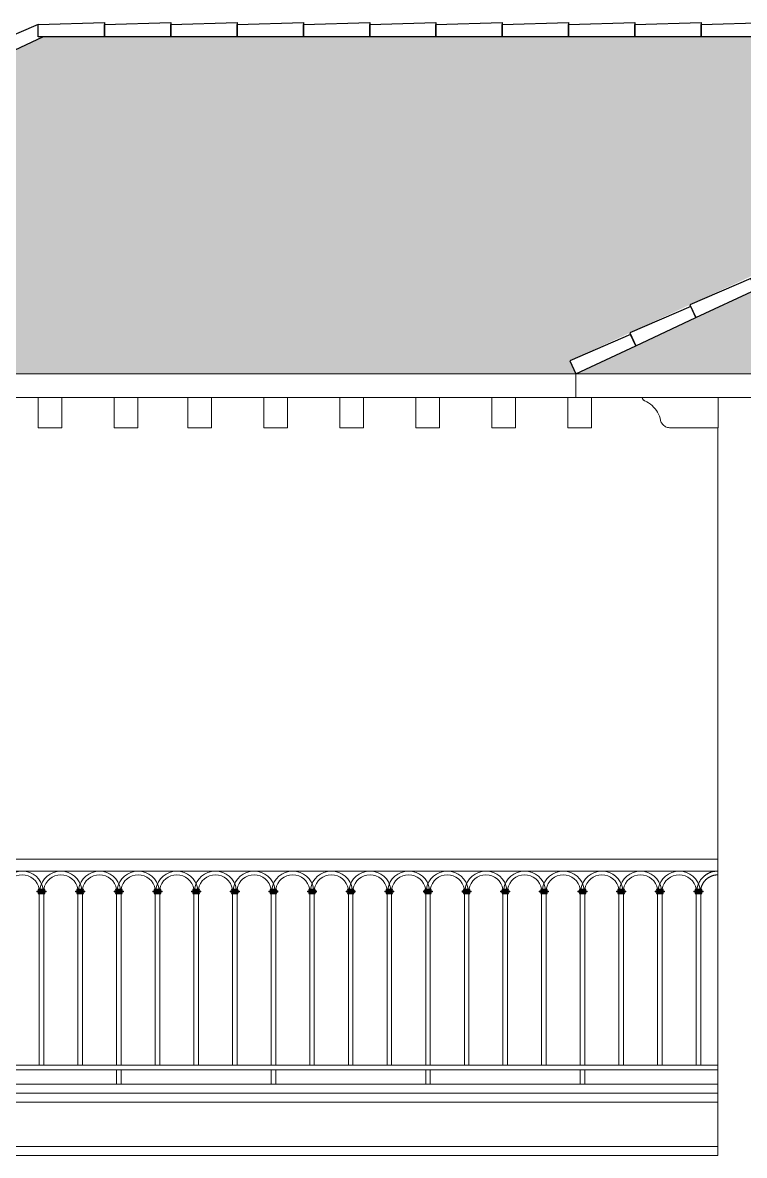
# Model space of a CAD drawing. Header units: millimetres. Extents: x 33748 to 451939, y -263262 to 62681.
# Drawn here: x 320204 to 323251, y -16947 to -12165 of the extents above; entities that cross this region are included whole.
import ezdxf
from ezdxf.xclip import XClip

# ---------------------------------------------------------------- set-up
doc = ezdxf.new("R2010")
doc.units = ezdxf.units.MM
doc.layers.add('-HATCH', color=8, linetype='Continuous', lineweight=5)
doc.layers.add('-LINE1', color=7, linetype='Continuous', lineweight=18)
doc.layers.add('-HATCH CONCRETE', color=54, linetype='Continuous')
doc.layers.add('13. NET HATCH', color=252, linetype='Continuous')

# ---------------------------------------------------------------- blocks, each defined once
blk = doc.blocks.new('lancan')
for p, q in [((-1.1, 988.8), (6547.2, 988.8)), ((-1.1, 938.8), (6547.2, 938.8)), ((2280.8, 863), (2280.8, 861)), ((2280.8, 863), (2284.8, 863)), ((2280.8, 861), (2283.2, 861)), ((2283.2, 861), (2283.2, 859)), ((2283.2, 861), (2284.8, 861)), ((2284.8, 863), (2304, 863)), ((2304, 861), (2284.8, 861)), ((2304, 863), (2308, 863)), ((2304, 861), (2305.6, 861)), ((2305.6, 859), (2305.6, 861)), ((2305.6, 861), (2308, 861)), ((2308, 861), (2308, 863)), ((2444, 863), (2444, 861)), ((2444, 863), (2448, 863)), ((2444, 861), (2446.4, 861)), ((2446.4, 861), (2446.4, 859)), ((2446.4, 861), (2448, 861)), ((2448, 863), (2467.2, 863)), ((2467.2, 861), (2448, 861)), ((2467.2, 863), (2471.2, 863)), ((2467.2, 861), (2468.8, 861)), ((2468.8, 859), (2468.8, 861)), ((2468.8, 861), (2471.2, 861)), ((2471.2, 861), (2471.2, 863)), ((2607.2, 863), (2607.2, 861)), ((2607.2, 863), (2611.2, 863)), ((2607.2, 861), (2609.6, 861)), ((2609.6, 861), (2609.6, 859)), ((2609.6, 861), (2611.2, 861)), ((2611.2, 863), (2630.4, 863)), ((2630.4, 861), (2611.2, 861)), ((2630.4, 863), (2634.4, 863)), ((2630.4, 861), (2632, 861)), ((2632, 859), (2632, 861)), ((2632, 861), (2634.4, 861)), ((2634.4, 861), (2634.4, 863)), ((2770.4, 863), (2770.4, 861)), ((2770.4, 863), (2774.4, 863)), ((2770.4, 861), (2772.8, 861)), ((2772.8, 861), (2772.8, 859)), ((2772.8, 861), (2774.4, 861)), ((2774.4, 863), (2793.6, 863)), ((2793.6, 861), (2774.4, 861)), ((2793.6, 863), (2797.6, 863)), ((2793.6, 861), (2795.2, 861)), ((2795.2, 859), (2795.2, 861)), ((2795.2, 861), (2797.6, 861)), ((2797.6, 861), (2797.6, 863)), ((2933.6, 863), (2933.6, 861)), ((2933.6, 863), (2937.6, 863)), ((2933.6, 861), (2936, 861)), ((2936, 861), (2936, 859)), ((2936, 861), (2937.6, 861)), ((2937.6, 863), (2956.8, 863)), ((2956.8, 861), (2937.6, 861)), ((2956.8, 863), (2960.8, 863)), ((2956.8, 861), (2958.4, 861)), ((2958.4, 859), (2958.4, 861)), ((2958.4, 861), (2960.8, 861)), ((2960.8, 861), (2960.8, 863)), ((3096.8, 863), (3096.8, 861)), ((3096.8, 863), (3100.8, 863)), ((3096.8, 861), (3099.2, 861)), ((3099.2, 861), (3099.2, 859)), ((3099.2, 861), (3100.8, 861)), ((3100.8, 863), (3120, 863)), ((3120, 861), (3100.8, 861)), ((3120, 863), (3124, 863)), ((3120, 861), (3121.6, 861)), ((3121.6, 859), (3121.6, 861)), ((3121.6, 861), (3124, 861)), ((3124, 861), (3124, 863)), ((3260, 863), (3260, 861)), ((3260, 863), (3264, 863)), ((3260, 861), (3262.4, 861)), ((3262.4, 861), (3262.4, 859)), ((3262.4, 861), (3264, 861)), ((3264, 863), (3283.2, 863)), ((3283.2, 861), (3264, 861)), ((3283.2, 863), (3287.2, 863)), ((3283.2, 861), (3284.8, 861)), ((3284.8, 859), (3284.8, 861)), ((3284.8, 861), (3287.2, 861)), ((3287.2, 861), (3287.2, 863)), ((3423.2, 863), (3423.2, 861)), ((3423.2, 863), (3427.2, 863)), ((3423.2, 861), (3425.6, 861)), ((3425.6, 861), (3425.6, 859)), ((3425.6, 861), (3427.2, 861)), ((3427.2, 863), (3446.4, 863)), ((3446.4, 861), (3427.2, 861)), ((3446.4, 863), (3450.4, 863)), ((3446.4, 861), (3448, 861)), ((3448, 859), (3448, 861)), ((3448, 861), (3450.4, 861)), ((3450.4, 861), (3450.4, 863)), ((3586.4, 863), (3586.4, 861)), ((3586.4, 863), (3590.4, 863)), ((3586.4, 861), (3588.8, 861)), ((3588.8, 861), (3588.8, 859)), ((3588.8, 861), (3590.4, 861)), ((3590.4, 863), (3609.6, 863)), ((3609.6, 861), (3590.4, 861)), ((3609.6, 863), (3613.6, 863)), ((3609.6, 861), (3611.2, 861)), ((3611.2, 859), (3611.2, 861)), ((3611.2, 861), (3613.6, 861)), ((3613.6, 861), (3613.6, 863)), ((3749.6, 863), (3749.6, 861)), ((3749.6, 863), (3753.6, 863)), ((3749.6, 861), (3752, 861)), ((3752, 861), (3752, 859)), ((3752, 861), (3753.6, 861)), ((3753.6, 863), (3772.8, 863)), ((3772.8, 861), (3753.6, 861)), ((3772.8, 863), (3776.8, 863)), ((3772.8, 861), (3774.4, 861)), ((3774.4, 859), (3774.4, 861)), ((3774.4, 861), (3776.8, 861)), ((3776.8, 861), (3776.8, 863)), ((3912.8, 863), (3912.8, 861)), ((3912.8, 863), (3916.8, 863)), ((3912.8, 861), (3915.2, 861)), ((3915.2, 861), (3915.2, 859)), ((3915.2, 861), (3916.8, 861)), ((3916.8, 863), (3936, 863)), ((3936, 861), (3916.8, 861)), ((3936, 863), (3940, 863)), ((3936, 861), (3937.6, 861)), ((3937.6, 859), (3937.6, 861)), ((3937.6, 861), (3940, 861)), ((3940, 861), (3940, 863)), ((4076, 863), (4076, 861)), ((4076, 863), (4080, 863)), ((4076, 861), (4078.4, 861)), ((4078.4, 861), (4078.4, 859)), ((4078.4, 861), (4080, 861)), ((4080, 863), (4099.2, 863)), ((4099.2, 861), (4080, 861)), ((4099.2, 863), (4103.2, 863)), ((4099.2, 861), (4100.8, 861)), ((4100.8, 859), (4100.8, 861)), ((4100.8, 861), (4103.2, 861)), ((4103.2, 861), (4103.2, 863)), ((4239.2, 863), (4239.2, 861)), ((4239.2, 863), (4243.2, 863)), ((4239.2, 861), (4241.6, 861)), ((4241.6, 861), (4241.6, 859)), ((4241.6, 861), (4243.2, 861)), ((4243.2, 863), (4262.4, 863)), ((4262.4, 861), (4243.2, 861)), ((4262.4, 863), (4266.4, 863)), ((4262.4, 861), (4264, 861)), ((4264, 859), (4264, 861)), ((4264, 861), (4266.4, 861)), ((4266.4, 861), (4266.4, 863)), ((4402.4, 863), (4402.4, 861)), ((4402.4, 863), (4406.4, 863)), ((4402.4, 861), (4404.8, 861)), ((4404.8, 861), (4404.8, 859)), ((4404.8, 861), (4406.4, 861)), ((4406.4, 863), (4425.6, 863)), ((4425.6, 861), (4406.4, 861)), ((4425.6, 863), (4429.5, 863)), ((4425.6, 861), (4427.1, 861)), ((4427.1, 859), (4427.1, 861)), ((4427.1, 861), (4429.5, 861)), ((4429.5, 861), (4429.5, 863)), ((4565.6, 863), (4565.6, 861)), ((4565.6, 863), (4569.6, 863)), ((4565.6, 861), (4568, 861)), ((4568, 861), (4568, 859)), ((4568, 861), (4569.6, 861)), ((4569.6, 863), (4588.8, 863)), ((4588.8, 861), (4569.6, 861)), ((4588.8, 863), (4592.7, 863)), ((4588.8, 861), (4590.3, 861)), ((4590.3, 859), (4590.3, 861)), ((4590.3, 861), (4592.7, 861)), ((4592.7, 861), (4592.7, 863)), ((4728.8, 863), (4728.8, 861)), ((4728.8, 863), (4732.8, 863)), ((4728.8, 861), (4731.2, 861)), ((4731.2, 861), (4731.2, 859)), ((4731.2, 861), (4732.8, 861)), ((4732.8, 863), (4752, 863)), ((4752, 861), (4732.8, 861)), ((4752, 863), (4755.9, 863)), ((4752, 861), (4753.5, 861)), ((4753.5, 859), (4753.5, 861)), ((4753.5, 861), (4755.9, 861)), ((4755.9, 861), (4755.9, 863)), ((4892, 863), (4892, 861)), ((4892, 863), (4896, 863)), ((4892, 861), (4894.4, 861)), ((4894.4, 861), (4894.4, 859)), ((4894.4, 861), (4896, 861)), ((4896, 863), (4915.2, 863)), ((4915.2, 861), (4896, 861)), ((4915.2, 863), (4919.1, 863)), ((4915.2, 861), (4916.7, 861)), ((4916.7, 859), (4916.7, 861)), ((4916.7, 861), (4919.1, 861)), ((4919.1, 861), (4919.1, 863)), ((5055.2, 863), (5055.2, 861)), ((5055.2, 863), (5059.2, 863)), ((5055.2, 861), (5057.6, 861)), ((5057.6, 861), (5057.6, 859)), ((5057.6, 861), (5059.2, 861)), ((5059.2, 863), (5078.4, 863)), ((5078.4, 861), (5059.2, 861)), ((5078.4, 863), (5082.3, 863)), ((5078.4, 861), (5079.9, 861)), ((5079.9, 859), (5079.9, 861)), ((5079.9, 861), (5082.3, 861)), ((5082.3, 861), (5082.3, 863)), ((2283.2, 859), (2274.9, 854)), ((2274.9, 854), (2274.9, 852)), ((2284.8, 854), (2274.9, 854)), ((2274.9, 852), (2283.2, 846.9)), ((2284.8, 852), (2274.9, 852)), ((2280.8, 844.9), (2280.8, 842.9)), ((2280.8, 844.9), (2283.2, 844.9)), ((2280.8, 842.9), (2284.8, 842.9)), ((2283.2, 859), (2305.6, 859)), ((2283.2, 846.9), (2283.2, 844.9)), ((2283.2, 846.9), (2305.6, 846.9)), ((2283.2, 844.9), (2284.8, 844.9)), ((2284.8, 852), (2284.8, 854)), ((2284.8, 854), (2304, 854)), ((2284.8, 852), (2304, 852)), ((2304, 844.9), (2284.8, 844.9)), ((2284.8, 120), (2284.8, 842.9)), ((2284.8, 842.9), (2304, 842.9)), ((2304, 854), (2304, 852)), ((2304, 854), (2313.8, 854)), ((2304, 852), (2313.8, 852)), ((2304, 844.9), (2305.6, 844.9)), ((2304, 842.9), (2304, 120)), ((2304, 842.9), (2308, 842.9)), ((2313.8, 854), (2305.6, 859)), ((2305.6, 846.9), (2313.8, 852)), ((2305.6, 844.9), (2305.6, 846.9)), ((2305.6, 844.9), (2308, 844.9)), ((2308, 842.9), (2308, 844.9)), ((2313.8, 852), (2313.8, 854)), ((2446.4, 859), (2438.1, 854)), ((2438.1, 854), (2438.1, 852)), ((2448, 854), (2438.1, 854)), ((2438.1, 852), (2446.4, 846.9)), ((2448, 852), (2438.1, 852)), ((2444, 844.9), (2444, 842.9)), ((2444, 844.9), (2446.4, 844.9)), ((2444, 842.9), (2448, 842.9)), ((2446.4, 859), (2468.8, 859)), ((2446.4, 846.9), (2446.4, 844.9)), ((2446.4, 846.9), (2468.8, 846.9)), ((2446.4, 844.9), (2448, 844.9)), ((2448, 852), (2448, 854)), ((2448, 854), (2467.2, 854)), ((2448, 852), (2467.2, 852)), ((2467.2, 844.9), (2448, 844.9)), ((2448, 120), (2448, 842.9)), ((2448, 842.9), (2467.2, 842.9)), ((2467.2, 854), (2467.2, 852)), ((2467.2, 854), (2477, 854)), ((2467.2, 852), (2477, 852)), ((2467.2, 844.9), (2468.8, 844.9)), ((2467.2, 842.9), (2467.2, 120)), ((2467.2, 842.9), (2471.2, 842.9)), ((2477, 854), (2468.8, 859)), ((2468.8, 846.9), (2477, 852)), ((2468.8, 844.9), (2468.8, 846.9)), ((2468.8, 844.9), (2471.2, 844.9)), ((2471.2, 842.9), (2471.2, 844.9)), ((2477, 852), (2477, 854)), ((2609.6, 859), (2601.3, 854)), ((2601.3, 854), (2601.3, 852)), ((2611.2, 854), (2601.3, 854)), ((2601.3, 852), (2609.6, 846.9)), ((2611.2, 852), (2601.3, 852)), ((2607.2, 844.9), (2607.2, 842.9)), ((2607.2, 844.9), (2609.6, 844.9)), ((2607.2, 842.9), (2611.2, 842.9)), ((2609.6, 859), (2632, 859)), ((2609.6, 846.9), (2609.6, 844.9)), ((2609.6, 846.9), (2632, 846.9)), ((2609.6, 844.9), (2611.2, 844.9)), ((2611.2, 852), (2611.2, 854)), ((2611.2, 854), (2630.4, 854)), ((2611.2, 852), (2630.4, 852)), ((2630.4, 844.9), (2611.2, 844.9)), ((2611.2, 120), (2611.2, 842.9)), ((2611.2, 842.9), (2630.4, 842.9)), ((2630.4, 854), (2630.4, 852)), ((2630.4, 854), (2640.2, 854)), ((2630.4, 852), (2640.2, 852)), ((2630.4, 844.9), (2632, 844.9)), ((2630.4, 842.9), (2630.4, 120)), ((2630.4, 842.9), (2634.4, 842.9)), ((2640.2, 854), (2632, 859)), ((2632, 846.9), (2640.2, 852)), ((2632, 844.9), (2632, 846.9)), ((2632, 844.9), (2634.4, 844.9)), ((2634.4, 842.9), (2634.4, 844.9)), ((2640.2, 852), (2640.2, 854)), ((2772.8, 859), (2764.5, 854)), ((2764.5, 854), (2764.5, 852)), ((2774.4, 854), (2764.5, 854)), ((2764.5, 852), (2772.8, 846.9)), ((2774.4, 852), (2764.5, 852)), ((2770.4, 844.9), (2770.4, 842.9)), ((2770.4, 844.9), (2772.8, 844.9)), ((2770.4, 842.9), (2774.4, 842.9)), ((2772.8, 859), (2795.2, 859)), ((2772.8, 846.9), (2772.8, 844.9)), ((2772.8, 846.9), (2795.2, 846.9)), ((2772.8, 844.9), (2774.4, 844.9)), ((2774.4, 852), (2774.4, 854)), ((2774.4, 854), (2793.6, 854)), ((2774.4, 852), (2793.6, 852)), ((2793.6, 844.9), (2774.4, 844.9)), ((2774.4, 120), (2774.4, 842.9)), ((2774.4, 842.9), (2793.6, 842.9)), ((2793.6, 854), (2793.6, 852)), ((2793.6, 854), (2803.4, 854)), ((2793.6, 852), (2803.4, 852)), ((2793.6, 844.9), (2795.2, 844.9)), ((2793.6, 842.9), (2793.6, 120)), ((2793.6, 842.9), (2797.6, 842.9)), ((2803.4, 854), (2795.2, 859)), ((2795.2, 846.9), (2803.4, 852)), ((2795.2, 844.9), (2795.2, 846.9)), ((2795.2, 844.9), (2797.6, 844.9)), ((2797.6, 842.9), (2797.6, 844.9)), ((2803.4, 852), (2803.4, 854)), ((2936, 859), (2927.7, 854)), ((2927.7, 854), (2927.7, 852)), ((2937.6, 854), (2927.7, 854)), ((2927.7, 852), (2936, 846.9)), ((2937.6, 852), (2927.7, 852)), ((2933.6, 844.9), (2933.6, 842.9)), ((2933.6, 844.9), (2936, 844.9)), ((2933.6, 842.9), (2937.6, 842.9)), ((2936, 859), (2958.4, 859)), ((2936, 846.9), (2936, 844.9)), ((2936, 846.9), (2958.4, 846.9)), ((2936, 844.9), (2937.6, 844.9)), ((2937.6, 852), (2937.6, 854)), ((2937.6, 854), (2956.8, 854)), ((2937.6, 852), (2956.8, 852)), ((2956.8, 844.9), (2937.6, 844.9)), ((2937.6, 120), (2937.6, 842.9)), ((2937.6, 842.9), (2956.8, 842.9)), ((2956.8, 854), (2956.8, 852)), ((2956.8, 854), (2966.6, 854)), ((2956.8, 852), (2966.6, 852)), ((2956.8, 844.9), (2958.4, 844.9)), ((2956.8, 842.9), (2956.8, 120)), ((2956.8, 842.9), (2960.8, 842.9)), ((2966.6, 854), (2958.4, 859)), ((2958.4, 846.9), (2966.6, 852)), ((2958.4, 844.9), (2958.4, 846.9)), ((2958.4, 844.9), (2960.8, 844.9)), ((2960.8, 842.9), (2960.8, 844.9)), ((2966.6, 852), (2966.6, 854)), ((3099.2, 859), (3090.9, 854)), ((3090.9, 854), (3090.9, 852)), ((3100.8, 854), (3090.9, 854)), ((3090.9, 852), (3099.2, 846.9)), ((3100.8, 852), (3090.9, 852)), ((3096.8, 844.9), (3096.8, 842.9)), ((3096.8, 844.9), (3099.2, 844.9)), ((3096.8, 842.9), (3100.8, 842.9)), ((3099.2, 859), (3121.6, 859)), ((3099.2, 846.9), (3099.2, 844.9)), ((3099.2, 846.9), (3121.6, 846.9)), ((3099.2, 844.9), (3100.8, 844.9)), ((3100.8, 852), (3100.8, 854)), ((3100.8, 854), (3120, 854)), ((3100.8, 852), (3120, 852)), ((3120, 844.9), (3100.8, 844.9)), ((3100.8, 120), (3100.8, 842.9)), ((3100.8, 842.9), (3120, 842.9)), ((3120, 854), (3120, 852)), ((3120, 854), (3129.8, 854)), ((3120, 852), (3129.8, 852)), ((3120, 844.9), (3121.6, 844.9)), ((3120, 842.9), (3120, 120)), ((3120, 842.9), (3124, 842.9)), ((3129.8, 854), (3121.6, 859)), ((3121.6, 846.9), (3129.8, 852)), ((3121.6, 844.9), (3121.6, 846.9)), ((3121.6, 844.9), (3124, 844.9)), ((3124, 842.9), (3124, 844.9)), ((3129.8, 852), (3129.8, 854)), ((3262.4, 859), (3254.1, 854)), ((3254.1, 854), (3254.1, 852)), ((3264, 854), (3254.1, 854)), ((3254.1, 852), (3262.4, 846.9)), ((3264, 852), (3254.1, 852)), ((3260, 844.9), (3260, 842.9)), ((3260, 844.9), (3262.4, 844.9)), ((3260, 842.9), (3264, 842.9)), ((3262.4, 859), (3284.8, 859)), ((3262.4, 846.9), (3262.4, 844.9)), ((3262.4, 846.9), (3284.8, 846.9)), ((3262.4, 844.9), (3264, 844.9)), ((3264, 852), (3264, 854)), ((3264, 854), (3283.2, 854)), ((3264, 852), (3283.2, 852)), ((3283.2, 844.9), (3264, 844.9)), ((3264, 120), (3264, 842.9)), ((3264, 842.9), (3283.2, 842.9)), ((3283.2, 854), (3283.2, 852)), ((3283.2, 854), (3293, 854)), ((3283.2, 852), (3293, 852)), ((3283.2, 844.9), (3284.8, 844.9)), ((3283.2, 842.9), (3283.2, 120)), ((3283.2, 842.9), (3287.2, 842.9)), ((3293, 854), (3284.8, 859)), ((3284.8, 846.9), (3293, 852)), ((3284.8, 844.9), (3284.8, 846.9)), ((3284.8, 844.9), (3287.2, 844.9)), ((3287.2, 842.9), (3287.2, 844.9)), ((3293, 852), (3293, 854)), ((3425.6, 859), (3417.3, 854)), ((3417.3, 854), (3417.3, 852)), ((3427.2, 854), (3417.3, 854)), ((3417.3, 852), (3425.6, 846.9)), ((3427.2, 852), (3417.3, 852)), ((3423.2, 844.9), (3423.2, 842.9)), ((3423.2, 844.9), (3425.6, 844.9)), ((3423.2, 842.9), (3427.2, 842.9)), ((3425.6, 859), (3448, 859)), ((3425.6, 846.9), (3425.6, 844.9)), ((3425.6, 846.9), (3448, 846.9)), ((3425.6, 844.9), (3427.2, 844.9)), ((3427.2, 852), (3427.2, 854)), ((3427.2, 854), (3446.4, 854)), ((3427.2, 852), (3446.4, 852)), ((3446.4, 844.9), (3427.2, 844.9)), ((3427.2, 120), (3427.2, 842.9)), ((3427.2, 842.9), (3446.4, 842.9)), ((3446.4, 854), (3446.4, 852)), ((3446.4, 854), (3456.2, 854)), ((3446.4, 852), (3456.2, 852)), ((3446.4, 844.9), (3448, 844.9)), ((3446.4, 842.9), (3446.4, 120)), ((3446.4, 842.9), (3450.4, 842.9)), ((3456.2, 854), (3448, 859)), ((3448, 846.9), (3456.2, 852)), ((3448, 844.9), (3448, 846.9)), ((3448, 844.9), (3450.4, 844.9)), ((3450.4, 842.9), (3450.4, 844.9)), ((3456.2, 852), (3456.2, 854)), ((3588.8, 859), (3580.5, 854)), ((3580.5, 854), (3580.5, 852)), ((3590.4, 854), (3580.5, 854)), ((3580.5, 852), (3588.8, 846.9)), ((3590.4, 852), (3580.5, 852)), ((3586.4, 844.9), (3586.4, 842.9)), ((3586.4, 844.9), (3588.8, 844.9)), ((3586.4, 842.9), (3590.4, 842.9)), ((3588.8, 859), (3611.2, 859)), ((3588.8, 846.9), (3588.8, 844.9)), ((3588.8, 846.9), (3611.2, 846.9)), ((3588.8, 844.9), (3590.4, 844.9)), ((3590.4, 852), (3590.4, 854)), ((3590.4, 854), (3609.6, 854)), ((3590.4, 852), (3609.6, 852)), ((3609.6, 844.9), (3590.4, 844.9)), ((3590.4, 120), (3590.4, 842.9)), ((3590.4, 842.9), (3609.6, 842.9)), ((3609.6, 854), (3609.6, 852)), ((3609.6, 854), (3619.4, 854)), ((3609.6, 852), (3619.4, 852)), ((3609.6, 844.9), (3611.2, 844.9)), ((3609.6, 842.9), (3609.6, 120)), ((3609.6, 842.9), (3613.6, 842.9)), ((3619.4, 854), (3611.2, 859)), ((3611.2, 846.9), (3619.4, 852)), ((3611.2, 844.9), (3611.2, 846.9)), ((3611.2, 844.9), (3613.6, 844.9)), ((3613.6, 842.9), (3613.6, 844.9)), ((3619.4, 852), (3619.4, 854)), ((3752, 859), (3743.7, 854)), ((3743.7, 854), (3743.7, 852)), ((3753.6, 854), (3743.7, 854)), ((3743.7, 852), (3752, 846.9)), ((3753.6, 852), (3743.7, 852)), ((3749.6, 844.9), (3749.6, 842.9)), ((3749.6, 844.9), (3752, 844.9)), ((3749.6, 842.9), (3753.6, 842.9)), ((3752, 859), (3774.4, 859)), ((3752, 846.9), (3752, 844.9)), ((3752, 846.9), (3774.4, 846.9)), ((3752, 844.9), (3753.6, 844.9)), ((3753.6, 852), (3753.6, 854)), ((3753.6, 854), (3772.8, 854)), ((3753.6, 852), (3772.8, 852)), ((3772.8, 844.9), (3753.6, 844.9)), ((3753.6, 120), (3753.6, 842.9)), ((3753.6, 842.9), (3772.8, 842.9)), ((3772.8, 854), (3772.8, 852)), ((3772.8, 854), (3782.6, 854)), ((3772.8, 852), (3782.6, 852)), ((3772.8, 844.9), (3774.4, 844.9)), ((3772.8, 842.9), (3772.8, 120)), ((3772.8, 842.9), (3776.8, 842.9)), ((3782.6, 854), (3774.4, 859)), ((3774.4, 846.9), (3782.6, 852)), ((3774.4, 844.9), (3774.4, 846.9)), ((3774.4, 844.9), (3776.8, 844.9)), ((3776.8, 842.9), (3776.8, 844.9)), ((3782.6, 852), (3782.6, 854)), ((3915.2, 859), (3906.9, 854)), ((3906.9, 854), (3906.9, 852)), ((3916.8, 854), (3906.9, 854)), ((3906.9, 852), (3915.2, 846.9)), ((3916.8, 852), (3906.9, 852)), ((3912.8, 844.9), (3912.8, 842.9)), ((3912.8, 844.9), (3915.2, 844.9)), ((3912.8, 842.9), (3916.8, 842.9)), ((3915.2, 859), (3937.6, 859)), ((3915.2, 846.9), (3915.2, 844.9)), ((3915.2, 846.9), (3937.6, 846.9)), ((3915.2, 844.9), (3916.8, 844.9)), ((3916.8, 852), (3916.8, 854)), ((3916.8, 854), (3936, 854)), ((3916.8, 852), (3936, 852)), ((3936, 844.9), (3916.8, 844.9)), ((3916.8, 120), (3916.8, 842.9)), ((3916.8, 842.9), (3936, 842.9)), ((3936, 854), (3936, 852)), ((3936, 854), (3945.8, 854)), ((3936, 852), (3945.8, 852)), ((3936, 844.9), (3937.6, 844.9)), ((3936, 842.9), (3936, 120)), ((3936, 842.9), (3940, 842.9)), ((3945.8, 854), (3937.6, 859)), ((3937.6, 846.9), (3945.8, 852)), ((3937.6, 844.9), (3937.6, 846.9)), ((3937.6, 844.9), (3940, 844.9)), ((3940, 842.9), (3940, 844.9)), ((3945.8, 852), (3945.8, 854)), ((4078.4, 859), (4070.1, 854)), ((4070.1, 854), (4070.1, 852)), ((4080, 854), (4070.1, 854)), ((4070.1, 852), (4078.4, 846.9)), ((4080, 852), (4070.1, 852)), ((4076, 844.9), (4076, 842.9)), ((4076, 844.9), (4078.4, 844.9)), ((4076, 842.9), (4080, 842.9)), ((4078.4, 859), (4100.8, 859)), ((4078.4, 846.9), (4078.4, 844.9)), ((4078.4, 846.9), (4100.8, 846.9)), ((4078.4, 844.9), (4080, 844.9)), ((4080, 852), (4080, 854)), ((4080, 854), (4099.2, 854)), ((4080, 852), (4099.2, 852)), ((4099.2, 844.9), (4080, 844.9)), ((4080, 120), (4080, 842.9)), ((4080, 842.9), (4099.2, 842.9)), ((4099.2, 854), (4099.2, 852)), ((4099.2, 854), (4109, 854)), ((4099.2, 852), (4109, 852)), ((4099.2, 844.9), (4100.8, 844.9)), ((4099.2, 842.9), (4099.2, 120)), ((4099.2, 842.9), (4103.2, 842.9)), ((4109, 854), (4100.8, 859)), ((4100.8, 846.9), (4109, 852)), ((4100.8, 844.9), (4100.8, 846.9)), ((4100.8, 844.9), (4103.2, 844.9)), ((4103.2, 842.9), (4103.2, 844.9)), ((4109, 852), (4109, 854)), ((4241.6, 859), (4233.3, 854)), ((4233.3, 854), (4233.3, 852)), ((4243.2, 854), (4233.3, 854)), ((4233.3, 852), (4241.6, 846.9)), ((4243.2, 852), (4233.3, 852)), ((4239.2, 844.9), (4239.2, 842.9)), ((4239.2, 844.9), (4241.6, 844.9)), ((4239.2, 842.9), (4243.2, 842.9)), ((4241.6, 859), (4264, 859)), ((4241.6, 846.9), (4241.6, 844.9)), ((4241.6, 846.9), (4264, 846.9)), ((4241.6, 844.9), (4243.2, 844.9)), ((4243.2, 852), (4243.2, 854)), ((4243.2, 854), (4262.4, 854)), ((4243.2, 852), (4262.4, 852)), ((4262.4, 844.9), (4243.2, 844.9)), ((4243.2, 120), (4243.2, 842.9)), ((4243.2, 842.9), (4262.4, 842.9)), ((4262.4, 854), (4262.4, 852)), ((4262.4, 854), (4272.2, 854)), ((4262.4, 852), (4272.2, 852)), ((4262.4, 844.9), (4264, 844.9)), ((4262.4, 842.9), (4262.4, 120)), ((4262.4, 842.9), (4266.4, 842.9)), ((4272.2, 854), (4264, 859)), ((4264, 846.9), (4272.2, 852)), ((4264, 844.9), (4264, 846.9)), ((4264, 844.9), (4266.4, 844.9)), ((4266.4, 842.9), (4266.4, 844.9)), ((4272.2, 852), (4272.2, 854)), ((4404.8, 859), (4396.5, 854)), ((4396.5, 854), (4396.5, 852)), ((4406.4, 854), (4396.5, 854)), ((4396.5, 852), (4404.8, 846.9)), ((4406.4, 852), (4396.5, 852)), ((4402.4, 844.9), (4402.4, 842.9)), ((4402.4, 844.9), (4404.8, 844.9)), ((4402.4, 842.9), (4406.4, 842.9)), ((4404.8, 859), (4427.1, 859)), ((4404.8, 846.9), (4404.8, 844.9)), ((4404.8, 846.9), (4427.1, 846.9)), ((4404.8, 844.9), (4406.4, 844.9)), ((4406.4, 852), (4406.4, 854)), ((4406.4, 854), (4425.6, 854)), ((4406.4, 852), (4425.6, 852)), ((4425.6, 844.9), (4406.4, 844.9)), ((4406.4, 120), (4406.4, 842.9)), ((4406.4, 842.9), (4425.6, 842.9)), ((4425.6, 854), (4425.6, 852)), ((4425.6, 854), (4435.4, 854)), ((4425.6, 852), (4435.4, 852)), ((4425.6, 844.9), (4427.1, 844.9)), ((4425.6, 842.9), (4425.6, 120)), ((4425.6, 842.9), (4429.5, 842.9)), ((4435.4, 854), (4427.1, 859)), ((4427.1, 846.9), (4435.4, 852)), ((4427.1, 844.9), (4427.1, 846.9)), ((4427.1, 844.9), (4429.5, 844.9)), ((4429.5, 842.9), (4429.5, 844.9)), ((4435.4, 852), (4435.4, 854)), ((4568, 859), (4559.7, 854)), ((4559.7, 854), (4559.7, 852)), ((4569.6, 854), (4559.7, 854)), ((4559.7, 852), (4568, 846.9)), ((4569.6, 852), (4559.7, 852)), ((4565.6, 844.9), (4565.6, 842.9)), ((4565.6, 844.9), (4568, 844.9)), ((4565.6, 842.9), (4569.6, 842.9)), ((4568, 859), (4590.3, 859)), ((4568, 846.9), (4568, 844.9)), ((4568, 846.9), (4590.3, 846.9)), ((4568, 844.9), (4569.6, 844.9)), ((4569.6, 852), (4569.6, 854)), ((4569.6, 854), (4588.8, 854)), ((4569.6, 852), (4588.8, 852)), ((4588.8, 844.9), (4569.6, 844.9)), ((4569.6, 120), (4569.6, 842.9)), ((4569.6, 842.9), (4588.8, 842.9)), ((4588.8, 854), (4588.8, 852)), ((4588.8, 854), (4598.6, 854)), ((4588.8, 852), (4598.6, 852)), ((4588.8, 844.9), (4590.3, 844.9)), ((4588.8, 842.9), (4588.8, 120)), ((4588.8, 842.9), (4592.7, 842.9)), ((4598.6, 854), (4590.3, 859)), ((4590.3, 846.9), (4598.6, 852)), ((4590.3, 844.9), (4590.3, 846.9)), ((4590.3, 844.9), (4592.7, 844.9)), ((4592.7, 842.9), (4592.7, 844.9)), ((4598.6, 852), (4598.6, 854)), ((4731.2, 859), (4722.9, 854)), ((4722.9, 854), (4722.9, 852)), ((4732.8, 854), (4722.9, 854)), ((4722.9, 852), (4731.2, 846.9)), ((4732.8, 852), (4722.9, 852)), ((4728.8, 844.9), (4728.8, 842.9)), ((4728.8, 844.9), (4731.2, 844.9)), ((4728.8, 842.9), (4732.8, 842.9)), ((4731.2, 859), (4753.5, 859)), ((4731.2, 846.9), (4731.2, 844.9)), ((4731.2, 846.9), (4753.5, 846.9)), ((4731.2, 844.9), (4732.8, 844.9)), ((4732.8, 852), (4732.8, 854)), ((4732.8, 854), (4752, 854)), ((4732.8, 852), (4752, 852)), ((4752, 844.9), (4732.8, 844.9)), ((4732.8, 120), (4732.8, 842.9)), ((4732.8, 842.9), (4752, 842.9)), ((4752, 854), (4752, 852)), ((4752, 854), (4761.8, 854)), ((4752, 852), (4761.8, 852)), ((4752, 844.9), (4753.5, 844.9)), ((4752, 842.9), (4752, 120)), ((4752, 842.9), (4755.9, 842.9)), ((4761.8, 854), (4753.5, 859)), ((4753.5, 846.9), (4761.8, 852)), ((4753.5, 844.9), (4753.5, 846.9)), ((4753.5, 844.9), (4755.9, 844.9)), ((4755.9, 842.9), (4755.9, 844.9)), ((4761.8, 852), (4761.8, 854)), ((4894.4, 859), (4886.1, 854)), ((4886.1, 854), (4886.1, 852)), ((4896, 854), (4886.1, 854)), ((4886.1, 852), (4894.4, 846.9)), ((4896, 852), (4886.1, 852)), ((4892, 844.9), (4892, 842.9)), ((4892, 844.9), (4894.4, 844.9)), ((4892, 842.9), (4896, 842.9)), ((4894.4, 859), (4916.7, 859)), ((4894.4, 846.9), (4894.4, 844.9)), ((4894.4, 846.9), (4916.7, 846.9)), ((4894.4, 844.9), (4896, 844.9)), ((4896, 852), (4896, 854)), ((4896, 854), (4915.2, 854)), ((4896, 852), (4915.2, 852)), ((4915.2, 844.9), (4896, 844.9)), ((4896, 120), (4896, 842.9)), ((4896, 842.9), (4915.2, 842.9)), ((4915.2, 854), (4915.2, 852)), ((4915.2, 854), (4925, 854)), ((4915.2, 852), (4925, 852)), ((4915.2, 844.9), (4916.7, 844.9)), ((4915.2, 842.9), (4915.2, 120)), ((4915.2, 842.9), (4919.1, 842.9)), ((4925, 854), (4916.7, 859)), ((4916.7, 846.9), (4925, 852)), ((4916.7, 844.9), (4916.7, 846.9)), ((4916.7, 844.9), (4919.1, 844.9)), ((4919.1, 842.9), (4919.1, 844.9)), ((4925, 852), (4925, 854)), ((5057.6, 859), (5049.3, 854)), ((5049.3, 854), (5049.3, 852)), ((5059.2, 854), (5049.3, 854)), ((5049.3, 852), (5057.6, 846.9)), ((5059.2, 852), (5049.3, 852)), ((5055.2, 844.9), (5055.2, 842.9)), ((5055.2, 844.9), (5057.6, 844.9)), ((5055.2, 842.9), (5059.2, 842.9)), ((5057.6, 859), (5079.9, 859)), ((5057.6, 846.9), (5057.6, 844.9)), ((5057.6, 846.9), (5079.9, 846.9)), ((5057.6, 844.9), (5059.2, 844.9)), ((5059.2, 852), (5059.2, 854)), ((5059.2, 854), (5078.4, 854)), ((5059.2, 852), (5078.4, 852)), ((5078.4, 844.9), (5059.2, 844.9)), ((5059.2, 120), (5059.2, 842.9)), ((5059.2, 842.9), (5078.4, 842.9)), ((5078.4, 854), (5078.4, 852)), ((5078.4, 854), (5088.2, 854)), ((5078.4, 852), (5088.2, 852)), ((5078.4, 844.9), (5079.9, 844.9)), ((5078.4, 842.9), (5078.4, 120)), ((5078.4, 842.9), (5082.3, 842.9)), ((5088.2, 854), (5079.9, 859)), ((5079.9, 846.9), (5088.2, 852)), ((5079.9, 844.9), (5079.9, 846.9)), ((5079.9, 844.9), (5082.3, 844.9)), ((5082.3, 842.9), (5082.3, 844.9)), ((5088.2, 852), (5088.2, 854)), ((-1.1, 120), (6547.2, 120)), ((-1.1, 100), (6547.2, 100))]:
    blk.add_line(p, q)
for points in [[(2630.4, 100), (2611.2, 100), (2611.2, 0), (2630.4, 0)], [(3283.2, 100), (3264, 100), (3264, 0), (3283.2, 0)], [(3936, 100), (3916.8, 100), (3916.8, 0), (3936, 0)], [(4588.8, 100), (4569.6, 100), (4569.6, 0), (4588.8, 0)]]:
    blk.add_lwpolyline(points, close=True)
for centre, radius, start, end in [((2212.8, 849.8), 89.2, 8.5304, 171.4696), ((2212.8, 849.8), 73.2, 10.4137, 169.5863), ((2376, 849.8), 89.2, 8.5304, 171.4696), ((2376, 849.8), 73.2, 10.4137, 169.5863), ((2539.2, 849.8), 89.2, 8.5304, 171.4696), ((2539.2, 849.8), 73.2, 10.4137, 169.5863), ((2702.4, 849.8), 89.2, 8.5304, 171.4696), ((2702.4, 849.8), 73.2, 10.4137, 169.5863), ((2865.6, 849.8), 89.2, 8.5304, 171.4696), ((2865.6, 849.8), 73.2, 10.4137, 169.5863), ((3028.8, 849.8), 89.2, 8.5304, 171.4696), ((3028.8, 849.8), 73.2, 10.4137, 169.5863), ((3192, 849.8), 89.2, 8.5304, 171.4696), ((3192, 849.8), 73.2, 10.4137, 169.5863), ((3355.2, 849.8), 89.2, 8.5304, 171.4696), ((3355.2, 849.8), 73.2, 10.4137, 169.5863), ((3518.4, 849.8), 89.2, 8.5304, 171.4696), ((3518.4, 849.8), 73.2, 10.4137, 169.5863), ((3681.6, 849.8), 89.2, 8.5304, 171.4696), ((3681.6, 849.8), 73.2, 10.4137, 169.5863), ((3844.8, 849.8), 89.2, 8.5304, 171.4696), ((3844.8, 849.8), 73.2, 10.4137, 169.5863), ((4008, 849.8), 89.2, 8.5304, 171.4696), ((4008, 849.8), 73.2, 10.4137, 169.5863), ((4171.2, 849.8), 89.2, 8.5304, 171.4696), ((4171.2, 849.8), 73.2, 10.4137, 169.5863), ((4334.4, 849.8), 89.2, 8.5304, 171.4696), ((4334.4, 849.8), 73.2, 10.4137, 169.5863), ((4497.6, 849.8), 89.2, 8.5304, 171.4696), ((4497.6, 849.8), 73.2, 10.4137, 169.5863), ((4660.8, 849.8), 89.2, 8.5304, 171.4696), ((4660.8, 849.8), 73.2, 10.4137, 169.5863), ((4824, 849.8), 89.2, 8.5304, 171.4696), ((4824, 849.8), 73.2, 10.4137, 169.5863), ((4987.2, 849.8), 89.2, 8.5304, 171.4696), ((4987.2, 849.8), 73.2, 10.4137, 169.5863), ((5150.4, 849.8), 89.2, 8.5304, 171.4696), ((5150.4, 849.8), 73.2, 10.4137, 169.5863)]:
    blk.add_arc(centre, radius, start, end)

msp = doc.modelspace()

# ---------------------------------------------------------------- hatches: boundary and pattern name
at = {"layer": '13. NET HATCH'}
h = msp.add_hatch(dxfattribs=at)
h.set_pattern_fill('N-ONG-01', color=256, scale=200)
h.set_pattern_definition([(274.9697, (290364.163, 39221.002), (-199.9982614, 2400.0002103), [184.6944, -4432.6642]), (180, (290380.16, 39037), (-200, -200), [16, -184]), (0, (290180.16, 39021), (200, 200), [56, -144]), (90, (290236.16, 39021), (-200, 200), [20, -180]), (270, (290364.16, 39041), (200, -200), [20, -180]), (0, (290364.16, 39021), (200, 200), [16, -184]), (0, (290180.16, 39037), (200, 200), [40, -160]), (85.0303, (290220.163, 39037.002), (199.9982614, 2400.0002103), [184.6944, -4432.6642]), (52.6961, (290220.163, 39047.002), (-2599.997178, -3400.0021483), [52.8016, -5227.35]), (18.4349, (290252.16, 39089), (400.000087, 199.99968), [50.5964, -581.859]), (341.5651, (290300.16, 39105), (-400.000087, 199.99968), [50.5964, -581.859]), (307.3039, (290348.163, 39089.002), (2599.997178, -3400.0021483), [52.8016, -5227.35]), (20.2249, (290262.163, 39075.002), (-2199.9994529, -800.0016671), [40.497, -4009.1944]), (339.7751, (290300.163, 39089.002), (2199.9994529, -800.0016671), [40.497, -4009.1944]), (307.4054, (290338.163, 39075.002), (2000.0019905, -2599.998493), [42.8018, -4237.385]), (52.5946, (290236.163, 39041.002), (-2000.0019905, -2599.998493), [42.8018, -4237.385])])
h.paths.add_polyline_path([(325445.6, -12224.5), (320288.9, -12224.6), (317239, -13646.8), (322539.4, -13646.8), (322514, -13592.4)])
h.paths.add_polyline_path([(328639, -13646.8), (325589.2, -12224.6), (322539.4, -13646.8)])

# ---------------------------------------------------------------- linework, layer by layer
at = {"layer": '-HATCH'}
for p, q in [((323139.4, -16684.1), (317645.9, -16684.1)), ((323139.4, -16721.6), (317688.2, -16721.6)), ((323139.4, -16909.3), (317812.1, -16909.3))]:
    msp.add_line(p, q, dxfattribs=at)
at = {"layer": '-HATCH CONCRETE'}
msp.add_lwpolyline([(320269.2, -12172.6), (320002.9, -12285.9), (320030.5, -12345.1), (320288.9, -12224.6)], dxfattribs=at)
for points in [[(320269.2, -12224.6), (320269.2, -12172.6), (320549.2, -12164.6), (320549.2, -12224.6)], [(320549.2, -12224.6), (320549.2, -12172.6), (320829.2, -12164.6), (320829.2, -12224.6)], [(320829.2, -12224.6), (320829.2, -12172.6), (321109.2, -12164.6), (321109.2, -12224.6)], [(321109.2, -12224.6), (321109.2, -12172.6), (321389.2, -12164.6), (321389.2, -12224.6)], [(321389.2, -12224.6), (321389.2, -12172.6), (321669.2, -12164.6), (321669.2, -12224.6)], [(321669.2, -12224.6), (321669.2, -12172.6), (321949.2, -12164.6), (321949.2, -12224.6)], [(321949.2, -12224.6), (321949.2, -12172.6), (322229.2, -12164.6), (322229.2, -12224.6)], [(322229.2, -12224.6), (322229.2, -12172.6), (322509.2, -12164.6), (322509.2, -12224.6)], [(322509.2, -12224.6), (322509.2, -12172.6), (322789.2, -12164.6), (322789.2, -12224.6)], [(322789.2, -12224.6), (322789.2, -12172.6), (323069.2, -12164.6), (323069.2, -12224.6)], [(323069.2, -12224.6), (323069.2, -12172.6), (323349.2, -12164.6), (323349.2, -12224.6)], [(323300.7, -13291.8), (323278.7, -13244.6), (323021.5, -13355.7), (323046.9, -13410.1)], [(323046.9, -13410.1), (323024.9, -13363), (322767.8, -13474), (322793.1, -13528.4)], [(322793.1, -13528.4), (322771.2, -13481.3), (322514, -13592.4), (322539.4, -13646.8)]]:
    msp.add_lwpolyline(points, close=True, dxfattribs=at)
at = {"layer": '-LINE1'}
for p, q in [((320288.9, -12224.6), (317239, -13646.8)), ((325589.2, -12224.6), (320288.9, -12224.6)), ((325589.2, -12224.6), (322539.4, -13646.8))]:
    msp.add_line(p, q, dxfattribs=at)
at = {"layer": '-LINE1', "lineweight": 20}
for p, q in [((317239, -13646.8), (328639, -13646.8)), ((328639, -13746.8), (317239, -13746.8))]:
    msp.add_line(p, q, dxfattribs=at)
at = {"layer": '-LINE1', "color": 0, "lineweight": 20}
for p, q in [((323139.4, -16646.8), (317645.9, -16646.8)), ((317845.3, -16946.7), (322455.3, -16946.7))]:
    msp.add_line(p, q, dxfattribs=at)
at = {"layer": '-LINE1', "lineweight": 20}
for points in [[(322539.4, -13646.8), (322539.4, -13746.8)], [(323139.4, -13874.8), (323139.4, -16946.7), (322455.3, -16946.7)]]:
    msp.add_lwpolyline(points, dxfattribs=at)
at = {"layer": '-LINE1'}
for points in [[(320269.3, -13874.8), (320269.3, -13746.8), (320369.3, -13746.8), (320369.3, -13874.8)], [(320590.4, -13874.8), (320590.4, -13746.8), (320690.4, -13746.8), (320690.4, -13874.8)], [(320901, -13874.8), (320901, -13746.8), (321001, -13746.8), (321001, -13874.8)], [(321222, -13874.8), (321222, -13746.8), (321322, -13746.8), (321322, -13874.8)], [(321543.1, -13874.8), (321543.1, -13746.8), (321643.1, -13746.8), (321643.1, -13874.8)], [(321864.1, -13874.8), (321864.1, -13746.8), (321964.1, -13746.8), (321964.1, -13874.8)], [(322185.1, -13874.8), (322185.1, -13746.8), (322285.1, -13746.8), (322285.1, -13874.8)], [(322506.2, -13874.8), (322506.2, -13746.8), (322606.2, -13746.8), (322606.2, -13874.8)], [(322927.2, -13873.8), (322922.9, -13872.5), (322918.8, -13870.8), (322915, -13868.6), (322911.4, -13866), (322908.1, -13863), (322905.2, -13859.7), (322902.7, -13856), (322900.6, -13852.1), (322899, -13848), (322897.9, -13843.7), (322895.7, -13834.8), (322892.7, -13826.1), (322889.1, -13817.6), (322884.8, -13809.5), (322879.9, -13801.7), (322874.4, -13794.3), (322868.3, -13787.5), (322861.7, -13781.1), (322854.5, -13775.3), (322847, -13770), (322839, -13765.4), (322830.7, -13761.4), (322829.3, -13760.8), (322827.9, -13760), (322826.7, -13759), (322825.5, -13758), (322824.4, -13756.8), (322823.5, -13755.6), (322822.6, -13754.2), (322821.9, -13752.8), (322821.3, -13751.4), (322820.9, -13749.9), (322820.6, -13748.3), (322820.4, -13746.8), (323140.4, -13746.8), (323140.4, -13874.8), (323139.4, -13874.8), (322935.9, -13874.8), (322931.5, -13874.5)]]:
    msp.add_lwpolyline(points, close=True, dxfattribs=at)

# ---------------------------------------------------------------- block references
at = {"layer": '-HATCH'}
ref = msp.add_blockref('lancan', (317989, -16685.6), dxfattribs=at)
XClip(ref).set_block_clipping_path([(50.0000000001, 38.8015484664), (5150.3257728562, 988.8015484687)])

doc.saveas('drawing.dxf')
